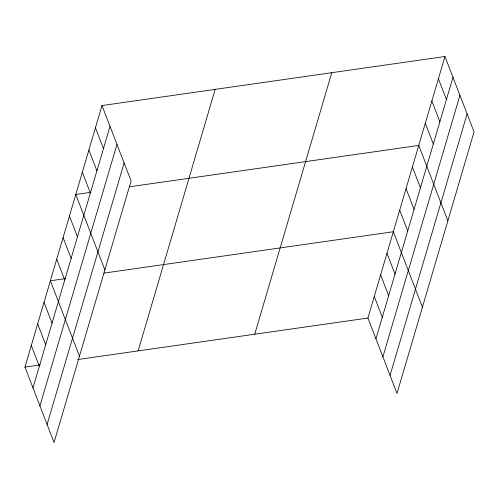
<?xml version="1.0" encoding="UTF-8"?>
<svg xmlns="http://www.w3.org/2000/svg" width="499" height="499" viewBox="0 0 499 499"><rect width="100%" height="100%" fill="white"/><g stroke="black" fill="none" stroke-linecap="round" stroke-linejoin="round"><path stroke-width="0.75" d="M101.989 105.557L131.081 180.962L54.048 442.488L24.95 367.083L101.989 105.557L444.952 56.512L474.05 131.917L397.011 393.443L367.919 318.038L444.952 56.512M32.978 387.879L110.011 126.353M39.926 405.899L116.966 144.373M47.093 424.468L124.132 162.942M138.129 350.897L215.169 89.371M254.739 334.224L331.773 72.698M375.94 338.833L452.98 77.308M382.895 356.854L459.935 95.334M390.062 375.423L467.095 113.897M91.086 192.29L75.792 194.473L104.89 269.878M129.322 186.819L418.761 145.434L447.859 220.839M65.668 278.592L50.374 280.775L79.472 356.186M103.904 273.121L393.337 231.736L422.435 307.141M24.95 367.083L40.244 364.894M77.713 359.536L367.919 318.038M438.403 78.742L446.43 99.538M431.86 100.973L439.881 121.768M425.31 123.203L433.332 143.999M412.405 167.009L420.432 187.805M406.049 188.585L414.076 209.38M399.693 210.16L407.72 230.956M386.981 253.311L395.008 274.107M380.625 274.887L388.652 295.682M374.269 296.462L382.296 317.258M95.44 127.788L103.461 148.583M88.891 150.012L96.918 170.808M82.341 172.242L90.369 193.038M69.436 216.048L77.464 236.844M63.086 237.624L71.108 258.42M56.73 259.199L64.751 279.995M44.018 302.35L52.039 323.152M37.662 323.926L45.683 344.728M31.306 345.508L39.327 366.303"/></g></svg>
